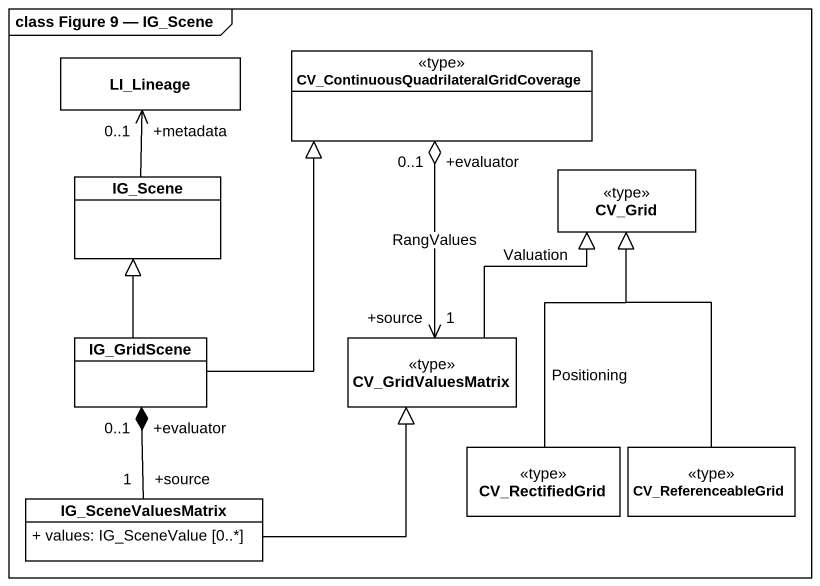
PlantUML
@startuml
mainframe class Figure 9 — IG_Scene
hide circle
hide empty members
skinparam classAttributeIconSize 0
class LI_Lineage
class "CV_ContinuousQuadrilateralGridCoverage" as CV_ContinuousQuadrilateralGr <<type>>
class IG_Scene
class CV_Grid <<type>>
class IG_GridScene
class CV_GridValuesMatrix <<type>>
class CV_RectifiedGrid <<type>>
class CV_ReferenceableGrid <<type>>
class IG_SceneValuesMatrix {
  + values: IG_SceneValue [0..*]
}
IG_Scene -up-> "+metadata\n0..1" LI_Lineage
IG_GridScene -up-|> CV_ContinuousQuadrilateralGr
IG_GridScene -up-|> IG_Scene
CV_GridValuesMatrix "+source\n1" <-up-o "+evaluator\n0..1" CV_ContinuousQuadrilateralGr : RangValues
CV_GridValuesMatrix -up-|> CV_Grid : Valuation
CV_RectifiedGrid -up-|> CV_Grid : Positioning
CV_ReferenceableGrid -up-|> CV_Grid
IG_SceneValuesMatrix "+source\n1" -up-* "+evaluator\n0..1" IG_GridScene
IG_SceneValuesMatrix -right-|> CV_GridValuesMatrix
@enduml
